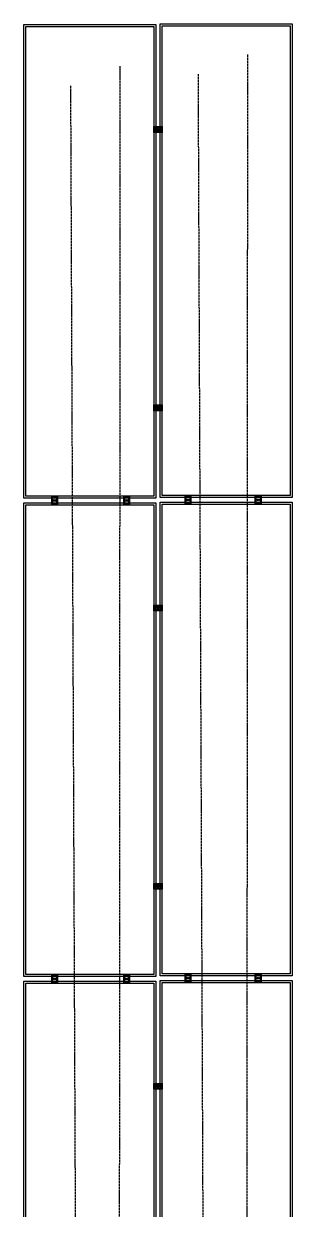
# Model space of a CAD drawing. Header units: millimetres. Extents: x 185509 to 291328, y 95263 to 331092.
# Drawn here: x 244279 to 245632, y 167846 to 173810 of the extents above; entities that cross this region are included whole.
import ezdxf

# ---------------------------------------------------------------- set-up
doc = ezdxf.new("R2010")
doc.units = ezdxf.units.MM
doc.linetypes.add('ACAD_ISO02W100', pattern=[15, 12, -3])
doc.layers.add('Cables string 1', color=20, linetype='ACAD_ISO02W100')
doc.layers.add('Cqbles string 2', color=72, linetype='ACAD_ISO02W100')

msp = doc.modelspace()

# ---------------------------------------------------------------- linework, layer by layer
for p, q in [((244955.589, 173274.726), (244955.589, 173281.515)), ((244952.194, 173278.12), (244958.984, 173278.12)), ((244952.194, 171877.756), (244958.984, 171877.756)), ((244955.589, 171874.361), (244955.589, 171881.151)), ((244438.903, 171411.829), (244432.113, 171411.829)), ((244435.508, 171408.434), (244435.508, 171415.224)), ((244801.597, 171411.829), (244794.807, 171411.829)), ((244798.202, 171408.434), (244798.202, 171415.224)), ((245110.34, 171415.107), (245103.55, 171415.107)), ((245106.945, 171411.713), (245106.945, 171418.502)), ((245463.554, 171415.107), (245456.764, 171415.107)), ((245460.159, 171411.713), (245460.159, 171418.502)), ((244952.194, 170871.281), (244958.984, 170871.281)), ((244955.589, 170867.887), (244955.589, 170874.676)), ((244952.194, 169470.917), (244958.984, 169470.917)), ((244955.589, 169467.522), (244955.589, 169474.312)), ((244438.903, 169005.216), (244432.113, 169005.216)), ((244435.508, 169001.821), (244435.508, 169008.611)), ((244801.597, 169005.216), (244794.807, 169005.216)), ((244798.202, 169001.821), (244798.202, 169008.611)), ((245110.34, 169008.495), (245103.55, 169008.495)), ((245106.945, 169005.1), (245106.945, 169011.89)), ((245463.554, 169008.495), (245456.764, 169008.495)), ((245460.159, 169005.1), (245460.159, 169011.89)), ((244952.194, 168464.669), (244958.984, 168464.669)), ((244955.589, 168461.274), (244955.589, 168468.064))]:
    msp.add_line(p, q)
for points in [[(244279.052, 171423.201), (244279.052, 173807.201), (244944.122, 173807.201), (244944.122, 171423.201)], [(244289.052, 171433.201), (244289.052, 173797.201), (244934.122, 173797.201), (244934.122, 171433.201)], [(244967.056, 171426.48), (244967.056, 173810.48), (245632.126, 173810.48), (245632.126, 171426.48)], [(244977.056, 171436.48), (244977.056, 173800.48), (245622.126, 173800.48), (245622.126, 171436.48)], [(244934.122, 173263.602), (244934.122, 173292.639), (244977.056, 173292.639), (244977.056, 173263.602)], [(244939.189, 173268.669), (244939.189, 173287.572), (244971.988, 173287.572), (244971.988, 173268.669)], [(244934.122, 171863.237), (244934.122, 171892.275), (244977.056, 171892.275), (244977.056, 171863.237)], [(244939.189, 171868.305), (244939.189, 171887.208), (244971.988, 171887.208), (244971.988, 171868.305)], [(244450.027, 171390.362), (244420.989, 171390.362), (244420.989, 171433.296), (244450.027, 171433.296)], [(244812.721, 171390.362), (244783.683, 171390.362), (244783.683, 171433.296), (244812.721, 171433.296)], [(245121.464, 171393.641), (245092.426, 171393.641), (245092.426, 171436.574), (245121.464, 171436.574)], [(245116.397, 171398.708), (245097.494, 171398.708), (245097.494, 171431.507), (245116.397, 171431.507)], [(245474.678, 171393.641), (245445.64, 171393.641), (245445.64, 171436.574), (245474.678, 171436.574)], [(245469.61, 171398.708), (245450.707, 171398.708), (245450.707, 171431.507), (245469.61, 171431.507)], [(244279.052, 169016.362), (244279.052, 171400.362), (244944.122, 171400.362), (244944.122, 169016.362)], [(244289.052, 169026.362), (244289.052, 171390.362), (244934.122, 171390.362), (244934.122, 169026.362)], [(244444.959, 171395.429), (244426.056, 171395.429), (244426.056, 171428.228), (244444.959, 171428.228)], [(244807.653, 171395.429), (244788.75, 171395.429), (244788.75, 171428.228), (244807.653, 171428.228)], [(244967.056, 169019.641), (244967.056, 171403.641), (245632.126, 171403.641), (245632.126, 169019.641)], [(244977.056, 169029.641), (244977.056, 171393.641), (245622.126, 171393.641), (245622.126, 169029.641)], [(244934.122, 170856.763), (244934.122, 170885.8), (244977.056, 170885.8), (244977.056, 170856.763)], [(244939.189, 170861.83), (244939.189, 170880.733), (244971.988, 170880.733), (244971.988, 170861.83)], [(244934.122, 169456.398), (244934.122, 169485.436), (244977.056, 169485.436), (244977.056, 169456.398)], [(244939.189, 169461.466), (244939.189, 169480.369), (244971.988, 169480.369), (244971.988, 169461.466)], [(244279.052, 166609.749), (244279.052, 168993.749), (244944.122, 168993.749), (244944.122, 166609.749)], [(244289.052, 166619.749), (244289.052, 168983.749), (244934.122, 168983.749), (244934.122, 166619.749)], [(244450.027, 168983.749), (244420.989, 168983.749), (244420.989, 169026.683), (244450.027, 169026.683)], [(244444.959, 168988.817), (244426.056, 168988.817), (244426.056, 169021.616), (244444.959, 169021.616)], [(244812.721, 168983.749), (244783.683, 168983.749), (244783.683, 169026.683), (244812.721, 169026.683)], [(244807.653, 168988.817), (244788.75, 168988.817), (244788.75, 169021.616), (244807.653, 169021.616)], [(244967.056, 166613.028), (244967.056, 168997.028), (245632.126, 168997.028), (245632.126, 166613.028)], [(244977.056, 166623.028), (244977.056, 168987.028), (245622.126, 168987.028), (245622.126, 166623.028)], [(245121.464, 168987.028), (245092.426, 168987.028), (245092.426, 169029.961), (245121.464, 169029.961)], [(245116.397, 168992.095), (245097.494, 168992.095), (245097.494, 169024.894), (245116.397, 169024.894)], [(245474.678, 168987.028), (245445.64, 168987.028), (245445.64, 169029.961), (245474.678, 169029.961)], [(245469.61, 168992.095), (245450.707, 168992.095), (245450.707, 169024.894), (245469.61, 169024.894)], [(244934.122, 168450.15), (244934.122, 168479.188), (244977.056, 168479.188), (244977.056, 168450.15)], [(244939.189, 168455.217), (244939.189, 168474.12), (244971.988, 168474.12), (244971.988, 168455.217)]]:
    msp.add_lwpolyline(points, close=True)
for centre, radius in [((244955.589, 173278.12), 5.395), ((244955.589, 173278.12), 3.395), ((244955.589, 171877.756), 5.395), ((244955.589, 171877.756), 3.395), ((244435.508, 171411.829), 5.395), ((244435.508, 171411.829), 3.395), ((244798.202, 171411.829), 5.395), ((244798.202, 171411.829), 3.395), ((245106.945, 171415.107), 5.395), ((245106.945, 171415.107), 3.395), ((245460.159, 171415.107), 5.395), ((245460.159, 171415.107), 3.395), ((244955.589, 170871.281), 5.395), ((244955.589, 170871.281), 3.395), ((244955.589, 169470.917), 5.395), ((244955.589, 169470.917), 3.395), ((244435.508, 169005.216), 5.395), ((244435.508, 169005.216), 3.395), ((244798.202, 169005.216), 5.395), ((244798.202, 169005.216), 3.395), ((245106.945, 169008.495), 5.395), ((245106.945, 169008.495), 3.395), ((245460.159, 169008.495), 5.395), ((245460.159, 169008.495), 3.395), ((244955.589, 168464.669), 5.395), ((244955.589, 168464.669), 3.395)]:
    msp.add_circle(centre, radius)
at = {"layer": 'Cables string 1'}
for p, q in [((245157.216, 173556.451), (245254.627, 150145.106)), ((244514.872, 173498.599), (244612.282, 150087.255))]:
    msp.add_line(p, q, dxfattribs=at)
at = {"layer": 'Cqbles string 2'}
for p, q in [((245406.065, 173655.513), (245393.764, 150141.141)), ((244763.72, 173597.661), (244751.419, 150083.289))]:
    msp.add_line(p, q, dxfattribs=at)

doc.saveas('drawing.dxf')
